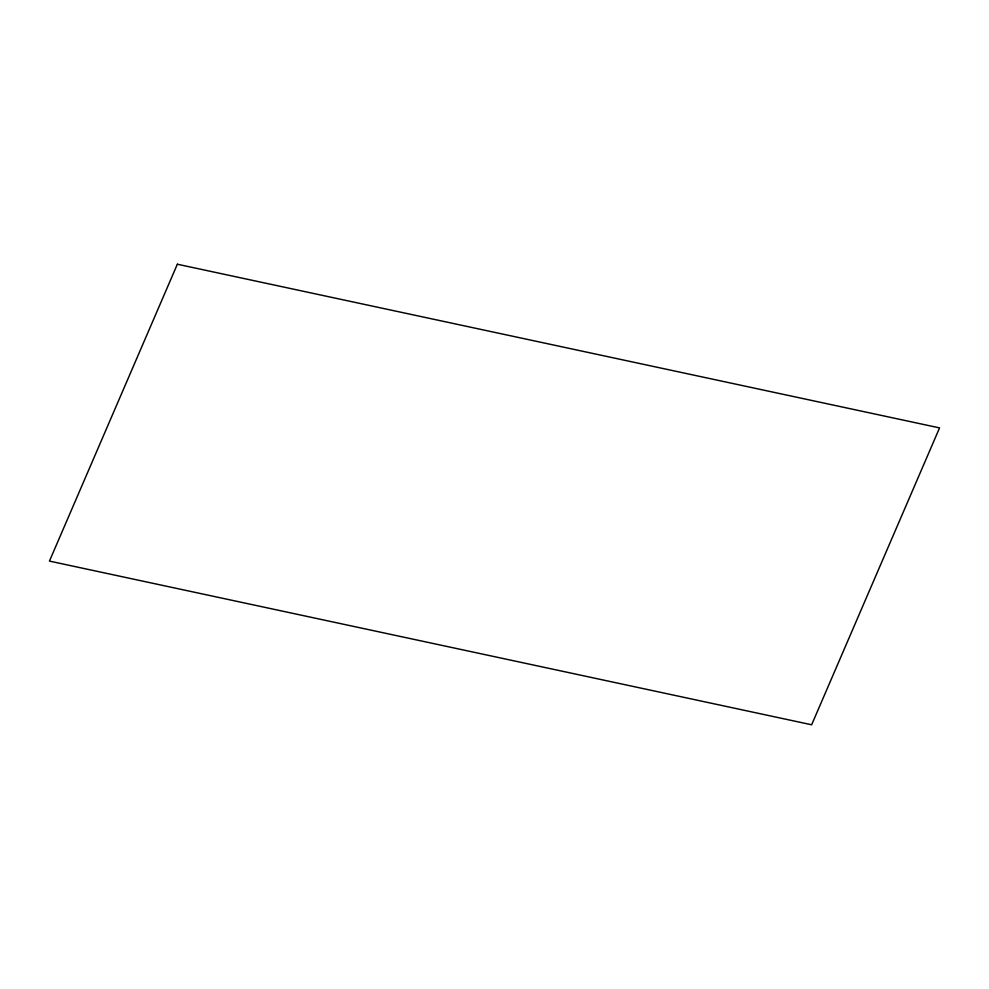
<?xml version="1.0" encoding="UTF-8"?>
<svg xmlns="http://www.w3.org/2000/svg" width="989" height="989" viewBox="0 0 989 989"><rect width="100%" height="100%" fill="white"/><g stroke="black" fill="none" stroke-linecap="round" stroke-linejoin="round"><path stroke-width="1.48" d="M177.352 264.224L49.45 561.097L811.648 724.776L939.55 427.903L177.352 264.224"/></g></svg>
